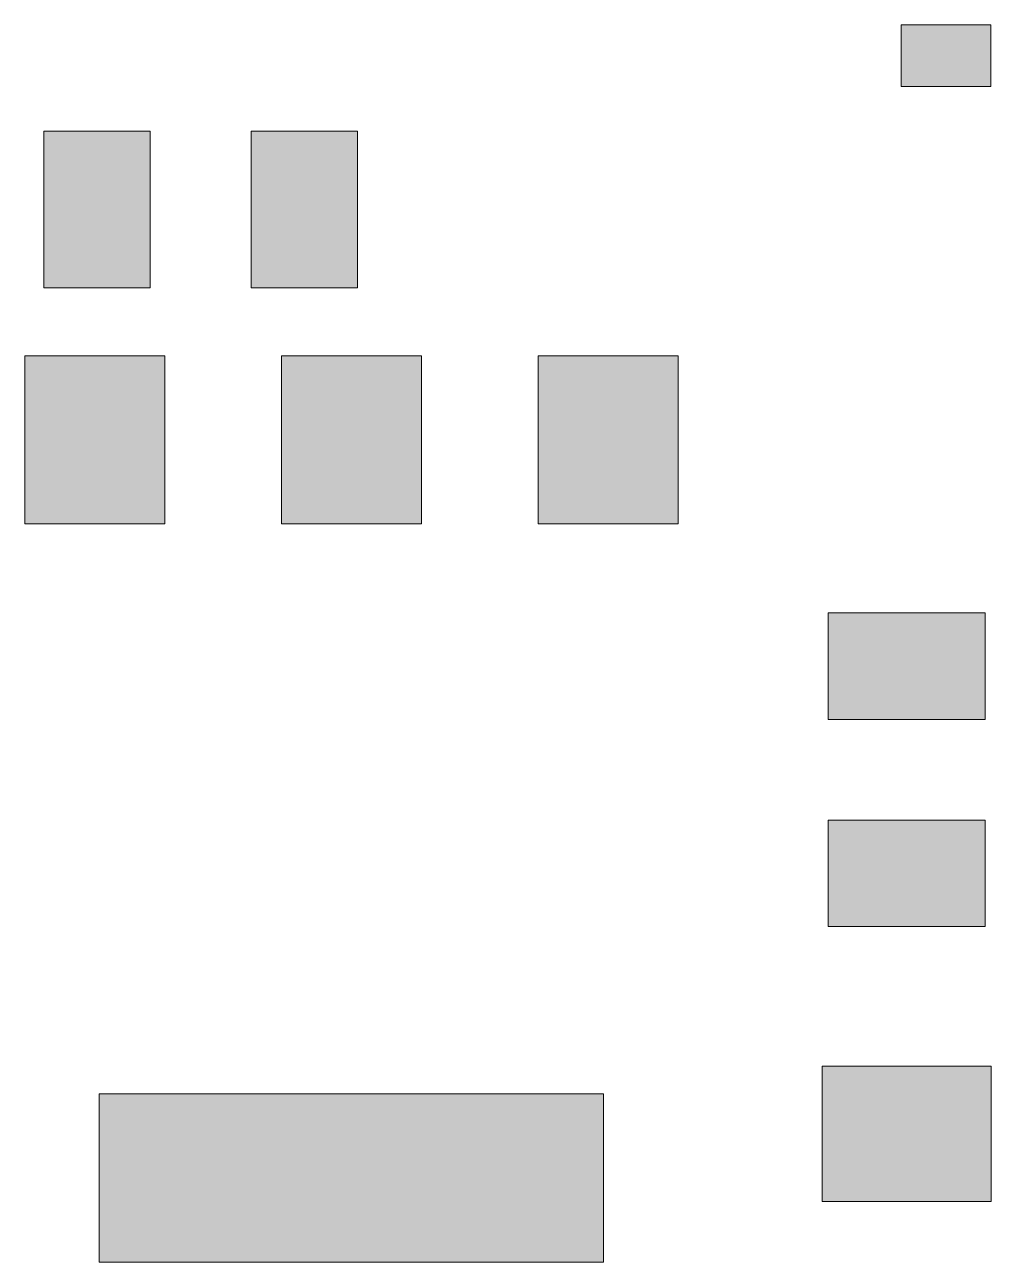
# Model space of a CAD drawing. Header units: millimetres. Extents: x 330.5 to 347.8, y 183.3 to 198.
# Drawn here: x 343.877 to 346.919, y 187.799 to 191.696 of the extents above; entities that cross this region are included whole.
import ezdxf

# ---------------------------------------------------------------- set-up
doc = ezdxf.new("R2010")
doc.units = ezdxf.units.MM
doc.header["$MEASUREMENT"] = 0
doc.layers.get('0').update_dxf_attribs({"lineweight": 0})

msp = doc.modelspace()

# ---------------------------------------------------------------- hatches: boundary and pattern name
at = {"true_color": 0x000000, "transparency": 33554687}
for points in [[(346.918, 191.6959), (346.918, 191.5019), (346.6357, 191.5019), (346.6357, 191.6959)], [(343.937, 191.3608), (344.2721, 191.3608), (344.2721, 190.8669), (343.937, 190.8669)], [(344.5896, 191.3608), (344.9248, 191.3608), (344.9248, 190.8669), (344.5896, 190.8669)], [(344.3182, 190.6535), (344.3182, 190.1243), (343.8773, 190.1243), (343.8773, 190.6535)], [(345.1261, 190.6535), (345.1261, 190.1243), (344.6851, 190.1243), (344.6851, 190.6535)], [(345.934, 190.6535), (345.934, 190.1243), (345.493, 190.1243), (345.493, 190.6535)], [(346.4064, 189.5084), (346.4064, 189.8435), (346.9003, 189.8435), (346.9003, 189.5084)], [(346.4064, 188.8558), (346.4064, 189.1909), (346.9003, 189.1909), (346.9003, 188.8558)], [(346.3873, 187.9906), (346.3873, 188.4162), (346.9194, 188.4162), (346.9194, 187.9906)], [(345.6994, 188.3294), (345.6994, 187.7988), (344.1119, 187.7988), (344.1119, 188.3294)]]:
    msp.add_hatch(color=18, dxfattribs=at).paths.add_polyline_path(points)

# ---------------------------------------------------------------- linework, layer by layer
for points in [[(346.918, 191.6959), (346.918, 191.5019), (346.6357, 191.5019), (346.6357, 191.6959)], [(343.937, 191.3608), (344.2721, 191.3608), (344.2721, 190.8669), (343.937, 190.8669)], [(344.5896, 191.3608), (344.9248, 191.3608), (344.9248, 190.8669), (344.5896, 190.8669)], [(344.3182, 190.6535), (344.3182, 190.1243), (343.8773, 190.1243), (343.8773, 190.6535)], [(345.1261, 190.6535), (345.1261, 190.1243), (344.6851, 190.1243), (344.6851, 190.6535)], [(345.934, 190.6535), (345.934, 190.1243), (345.493, 190.1243), (345.493, 190.6535)], [(346.4064, 189.5084), (346.4064, 189.8435), (346.9003, 189.8435), (346.9003, 189.5084)], [(346.4064, 188.8558), (346.4064, 189.1909), (346.9003, 189.1909), (346.9003, 188.8558)], [(346.3873, 187.9906), (346.3873, 188.4162), (346.9194, 188.4162), (346.9194, 187.9906)], [(345.6994, 188.3294), (345.6994, 187.7988), (344.1119, 187.7988), (344.1119, 188.3294)]]:
    msp.add_lwpolyline(points, close=True)

doc.saveas('drawing.dxf')
